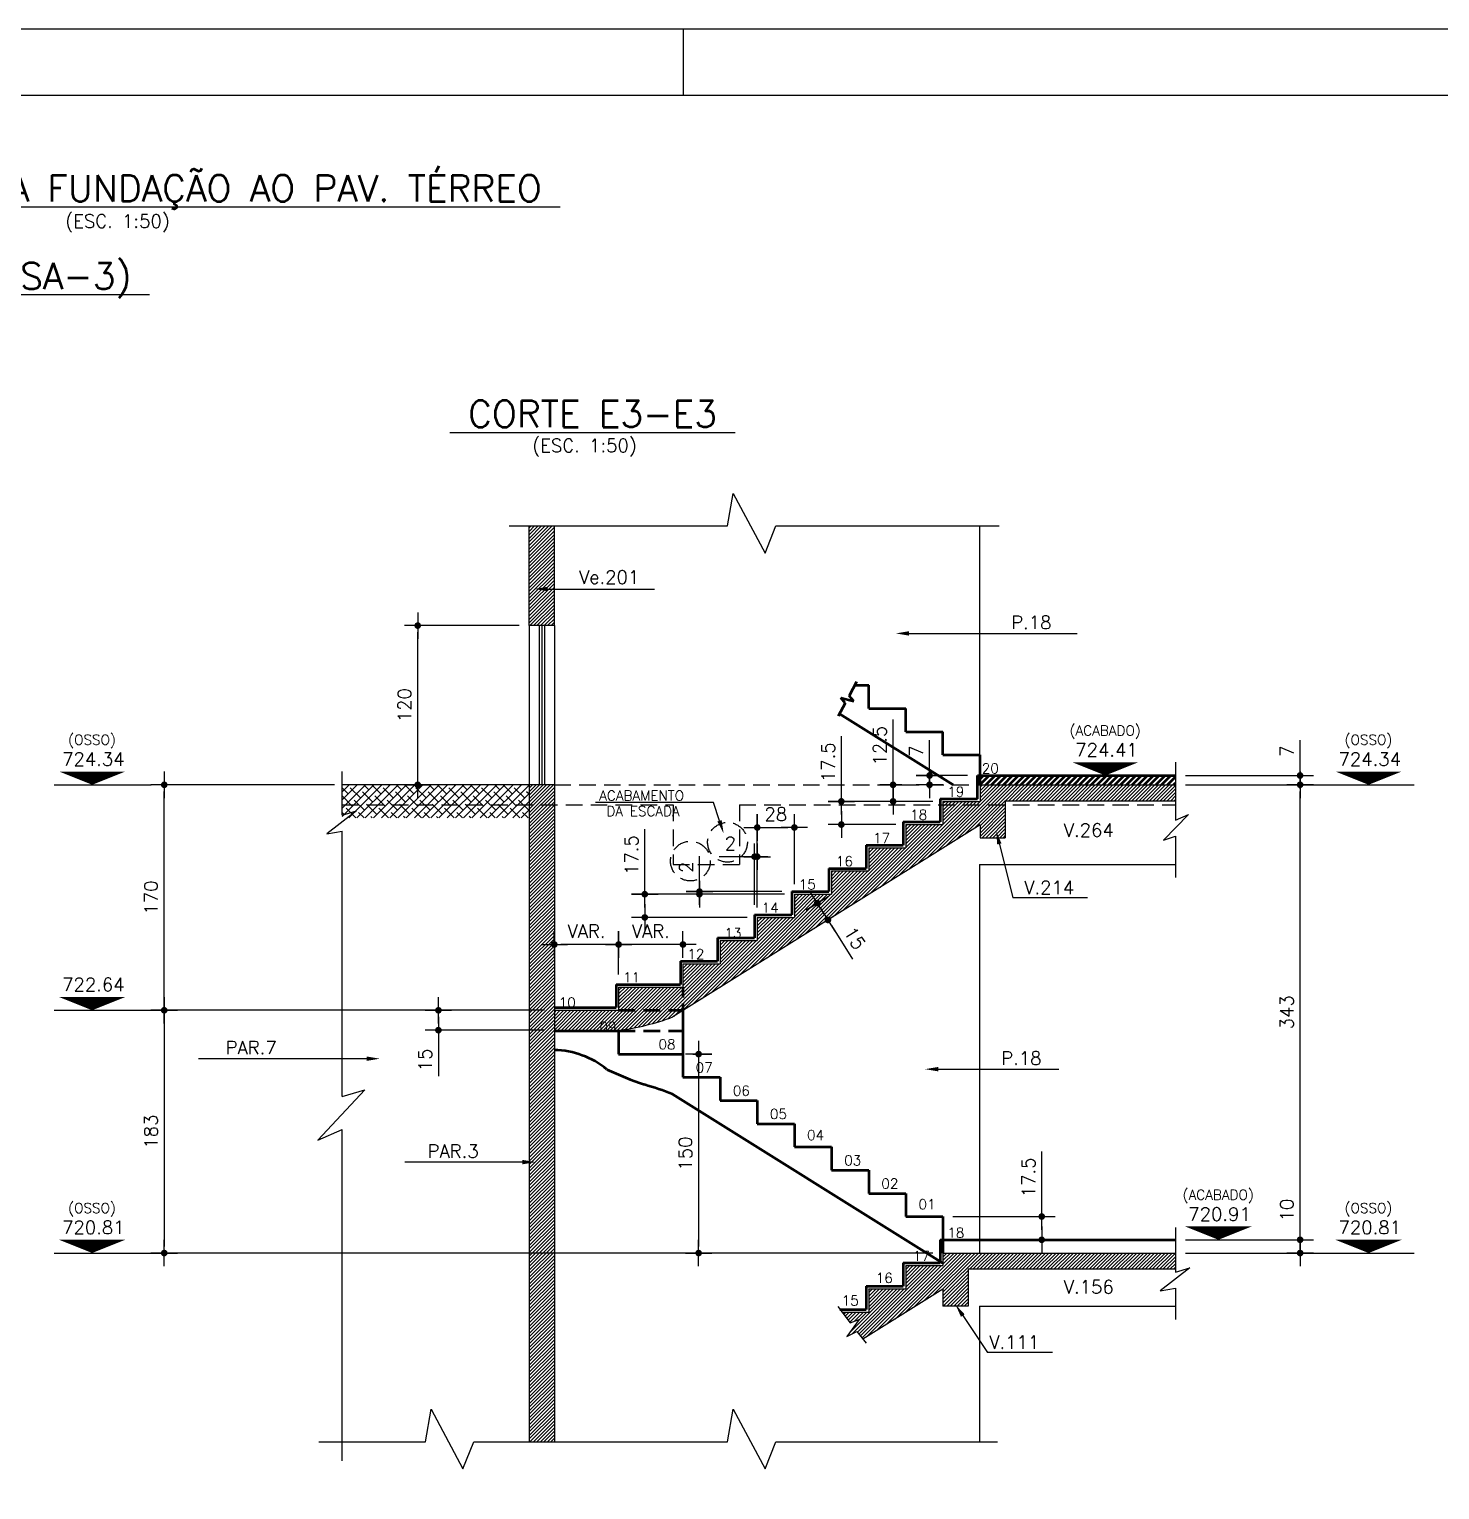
# Model space of a CAD drawing. Header units: inches. Extents: x 0 to 5940, y 0 to 4205.
# Drawn here: x 822 to 1885, y 3104 to 4205 of the extents above; entities that cross this region are included whole.
import ezdxf
from ezdxf.enums import TextEntityAlignment as Align

# ---------------------------------------------------------------- set-up
doc = ezdxf.new("R2010")
doc.units = ezdxf.units.IN
doc.header["$LTSCALE"] = 50
doc.header["$MEASUREMENT"] = 0
doc.linetypes.add('HIDDEN', pattern=[0.375, 0.25, -0.125])
for name, color, linetype in [('CORTES', 2, 'Continuous'), ('COTA', 6, 'Continuous'), ('FOLHA', 7, 'Continuous'), ('NIVEL', 3, 'Continuous'), ('TEXTO', 3, 'Continuous')]:
    doc.layers.add(name, color=color, linetype=linetype)
doc.styles.add('ROMANS', font='romans.shx')
doc.dimstyles.new('COTA_50', dxfattribs={"dimscale": 5, "dimtxt": 2, "dimasz": 1, "dimexe": 2, "dimexo": 1.5, "dimgap": 1, "dimtad": 1, "dimzin": 12, "dimdsep": 46, "dimtxsty": 'ROMANS', "dimblk1": 'COTA', "dimblk2": 'COTA', "dimsah": 1, "dimcen": -4, "dimdle": 1.5, "dimclrd": 6, "dimclre": 6, "dimclrt": 3, "dimadec": 0, "dimazin": 0, "dimtfac": 1, "dimtofl": 0, "dimtmove": 0, "dimatfit": 3, "dimldrblk": 'COTA', "dimfxl": 1, "dimtolj": 1, "dimtzin": 12, "dimarcsym": 0})

# ---------------------------------------------------------------- blocks, each defined once
blk = doc.blocks.new('COTA')
at = {"layer": 'COTA'}
for p, q in [((2, 0), (-2, 0)), ((0, -2), (0, 2))]:
    blk.add_line(p, q, dxfattribs=at)
at = {"layer": 'COTA', "const_width": 0.5}
blk.add_lwpolyline([(-0.25, 0, 1), (0.25, 0, 1)], format="xyb", close=True, dxfattribs=at)
blk = doc.blocks.new('*D70')
at = {"layer": 'COTA', "color": 6, "lineweight": -2, "transparency": 16777216}
for p, q in [((1780, 3647.4), (1780, 3669.1)), ((1693.5, 3642.4), (1790, 3642.4)), ((1693.5, 3635.4), (1790, 3635.4)), ((1780, 3630.4), (1780, 3625.4))]:
    blk.add_line(p, q, dxfattribs=at)
at = {"layer": 'Defpoints', "color": 0, "transparency": 16777216}
for p in [(1686, 3642.4), (1686, 3635.4), (1780, 3642.4)]:
    blk.add_point(p, dxfattribs=at)
at = {"layer": 'COTA', "color": 6, "lineweight": -2, "transparency": 16777216, "xscale": 5, "yscale": 5, "zscale": 5}
for p, rotation in [((1780, 3642.4), 270), ((1780, 3635.4), 90)]:
    blk.add_blockref('COTA', p, dxfattribs=dict(at, rotation=rotation))
at = {"layer": 'COTA', "color": 3, "transparency": 16777216, "insert": (1770, 3660.7), "char_height": 10, "attachment_point": 5, "rotation": 90, "style": 'ROMANS'}
blk.add_mtext('\\A1;7', dxfattribs=at)
blk = doc.blocks.new('*D71')
at = {"layer": 'COTA', "color": 6, "lineweight": -2, "transparency": 16777216}
for p, q in [((1266.2, 3492.4), (1266.2, 3525)), ((1314.7, 3509.9), (1314.7, 3525)), ((1309.7, 3515), (1271.2, 3515))]:
    blk.add_line(p, q, dxfattribs=at)
at = {"layer": 'Defpoints', "color": 0, "transparency": 16777216}
for p in [(1266.2, 3515), (1314.7, 3502.4), (1266.2, 3484.9)]:
    blk.add_point(p, dxfattribs=at)
at = {"layer": 'COTA', "color": 6, "lineweight": -2, "transparency": 16777216, "xscale": 5, "yscale": 5, "zscale": 5, "rotation": 180}
blk.add_blockref('COTA', (1266.2, 3515), dxfattribs=at)
at = {"layer": 'COTA', "color": 6, "lineweight": -2, "transparency": 16777216, "xscale": 5, "yscale": 5, "zscale": 5}
blk.add_blockref('COTA', (1314.7, 3515), dxfattribs=at)
at = {"layer": 'COTA', "color": 3, "transparency": 16777216, "insert": (1290.5, 3525), "char_height": 10, "attachment_point": 5, "style": 'ROMANS'}
blk.add_mtext('\\A1;VAR.', dxfattribs=at)
blk = doc.blocks.new('*D74')
at = {"layer": 'COTA', "color": 6, "lineweight": -2, "transparency": 16777216}
for p, q in [((1370.7, 3542.9), (1370.7, 3613.2)), ((1398.7, 3560.4), (1398.7, 3613.2)), ((1375.7, 3603.2), (1393.7, 3603.2))]:
    blk.add_line(p, q, dxfattribs=at)
at = {"layer": 'Defpoints', "color": 0, "transparency": 16777216}
for p in [(1398.7, 3603.2), (1398.7, 3552.9), (1370.7, 3535.4)]:
    blk.add_point(p, dxfattribs=at)
at = {"layer": 'COTA', "color": 6, "lineweight": -2, "transparency": 16777216, "xscale": 5, "yscale": 5, "zscale": 5, "rotation": 180}
blk.add_blockref('COTA', (1370.7, 3603.2), dxfattribs=at)
at = {"layer": 'COTA', "color": 6, "lineweight": -2, "transparency": 16777216, "xscale": 5, "yscale": 5, "zscale": 5}
blk.add_blockref('COTA', (1398.7, 3603.2), dxfattribs=at)
at = {"layer": 'COTA', "color": 3, "transparency": 16777216, "insert": (1384.7, 3613.2), "char_height": 10, "attachment_point": 5, "style": 'ROMANS'}
blk.add_mtext('\\A1;28', dxfattribs=at)
blk = doc.blocks.new('*D75')
at = {"layer": 'COTA', "color": 6, "lineweight": -2, "transparency": 16777216}
for p, q in [((1285.9, 3557.9), (1285.9, 3602)), ((1391.2, 3552.9), (1275.9, 3552.9)), ((1363.2, 3535.4), (1275.9, 3535.4)), ((1285.9, 3530.4), (1285.9, 3525.4))]:
    blk.add_line(p, q, dxfattribs=at)
at = {"layer": 'Defpoints', "color": 0, "transparency": 16777216}
for p in [(1285.9, 3552.9), (1398.7, 3552.9), (1370.7, 3535.4)]:
    blk.add_point(p, dxfattribs=at)
at = {"layer": 'COTA', "color": 6, "lineweight": -2, "transparency": 16777216, "xscale": 5, "yscale": 5, "zscale": 5}
for p, rotation in [((1285.9, 3552.9), 270), ((1285.9, 3535.4), 90)]:
    blk.add_blockref('COTA', p, dxfattribs=dict(at, rotation=rotation))
at = {"layer": 'COTA', "color": 3, "transparency": 16777216, "insert": (1275.9, 3582.4), "char_height": 10, "attachment_point": 5, "rotation": 90, "style": 'ROMANS'}
blk.add_mtext('\\A1;17.5', dxfattribs=at)
blk = doc.blocks.new('*D76')
at = {"layer": 'COTA', "color": 6, "lineweight": -2, "transparency": 16777216}
for p, q in [((1368.7, 3544.9), (1368.7, 3591.2)), ((1363.7, 3581.2), (1342, 3581.2)), ((1375.7, 3581.2), (1380.7, 3581.2)), ((1370.7, 3576.5), (1370.7, 3571.2))]:
    blk.add_line(p, q, dxfattribs=at)
at = {"layer": 'Defpoints', "color": 0, "transparency": 16777216}
for p in [(1368.7, 3581.2), (1370.7, 3584), (1368.7, 3537.4)]:
    blk.add_point(p, dxfattribs=at)
at = {"layer": 'COTA', "color": 6, "lineweight": -2, "transparency": 16777216, "xscale": 5, "yscale": 5, "zscale": 5}
blk.add_blockref('COTA', (1368.7, 3581.2), dxfattribs=at)
at = {"layer": 'COTA', "color": 6, "lineweight": -2, "transparency": 16777216, "xscale": 5, "yscale": 5, "zscale": 5, "rotation": 180}
blk.add_blockref('COTA', (1370.7, 3581.2), dxfattribs=at)
at = {"layer": 'COTA', "color": 3, "transparency": 16777216, "insert": (1350.4, 3591.2), "char_height": 10, "attachment_point": 5, "style": 'ROMANS'}
blk.add_mtext('\\A1;2', dxfattribs=at)
blk = doc.blocks.new('*D77')
at = {"layer": 'COTA', "color": 6, "lineweight": -2, "transparency": 16777216}
for p, q in [((1327.1, 3559.9), (1327.1, 3581.6)), ((1389.2, 3554.9), (1317.1, 3554.9)), ((1391.2, 3552.9), (1317.1, 3552.9)), ((1327.1, 3547.9), (1327.1, 3542.9))]:
    blk.add_line(p, q, dxfattribs=at)
at = {"layer": 'Defpoints', "color": 0, "transparency": 16777216}
for p in [(1327.1, 3554.9), (1396.7, 3554.9), (1398.7, 3552.9)]:
    blk.add_point(p, dxfattribs=at)
at = {"layer": 'COTA', "color": 6, "lineweight": -2, "transparency": 16777216, "xscale": 5, "yscale": 5, "zscale": 5}
for p, rotation in [((1327.1, 3554.9), 270), ((1327.1, 3552.9), 90)]:
    blk.add_blockref('COTA', p, dxfattribs=dict(at, rotation=rotation))
at = {"layer": 'COTA', "color": 3, "transparency": 16777216, "insert": (1317.1, 3573.2), "char_height": 10, "attachment_point": 5, "rotation": 90, "style": 'ROMANS'}
blk.add_mtext('\\A1;2', dxfattribs=at)
blk = doc.blocks.new('*D78')
at = {"layer": 'COTA', "color": 6, "lineweight": -2, "transparency": 16777216}
for p, q in [((1217.7, 3517), (1217.7, 3525)), ((1266.2, 3517), (1266.2, 3525)), ((1261.2, 3515), (1222.7, 3515))]:
    blk.add_line(p, q, dxfattribs=at)
at = {"layer": 'Defpoints', "color": 0, "transparency": 16777216}
for p in [(1217.7, 3515), (1217.7, 3509.5), (1266.2, 3509.5)]:
    blk.add_point(p, dxfattribs=at)
at = {"layer": 'COTA', "color": 6, "lineweight": -2, "transparency": 16777216, "xscale": 5, "yscale": 5, "zscale": 5, "rotation": 180}
blk.add_blockref('COTA', (1217.7, 3515), dxfattribs=at)
at = {"layer": 'COTA', "color": 6, "lineweight": -2, "transparency": 16777216, "xscale": 5, "yscale": 5, "zscale": 5}
blk.add_blockref('COTA', (1266.2, 3515), dxfattribs=at)
at = {"layer": 'COTA', "color": 3, "transparency": 16777216, "insert": (1242, 3525), "char_height": 10, "attachment_point": 5, "style": 'ROMANS'}
blk.add_mtext('\\A1;VAR.', dxfattribs=at)
blk = doc.blocks.new('*D79')
at = {"layer": 'COTA', "color": 6, "lineweight": -2, "transparency": 16777216}
for p, q in [((1473.1, 3640.4), (1473.1, 3684.5)), ((1479.6, 3635.4), (1463.1, 3635.4)), ((1503.2, 3622.9), (1463.1, 3622.9)), ((1473.1, 3617.9), (1473.1, 3612.9))]:
    blk.add_line(p, q, dxfattribs=at)
at = {"layer": 'Defpoints', "color": 0, "transparency": 16777216}
for p in [(1473.1, 3635.4), (1487.1, 3635.4), (1510.7, 3622.9)]:
    blk.add_point(p, dxfattribs=at)
at = {"layer": 'COTA', "color": 6, "lineweight": -2, "transparency": 16777216, "xscale": 5, "yscale": 5, "zscale": 5}
for p, rotation in [((1473.1, 3635.4), 270), ((1473.1, 3622.9), 90)]:
    blk.add_blockref('COTA', p, dxfattribs=dict(at, rotation=rotation))
at = {"layer": 'COTA', "color": 3, "transparency": 16777216, "insert": (1463.1, 3664.9), "char_height": 10, "attachment_point": 5, "rotation": 90, "style": 'ROMANS'}
blk.add_mtext('\\A1;12.5', dxfattribs=at)
blk = doc.blocks.new('*D80')
at = {"layer": 'COTA', "color": 6, "lineweight": -2, "transparency": 16777216}
for p, q in [((1434.1, 3627.9), (1434.1, 3672)), ((1503.2, 3622.9), (1424.1, 3622.9)), ((1475.2, 3605.4), (1424.1, 3605.4)), ((1434.1, 3600.4), (1434.1, 3595.4))]:
    blk.add_line(p, q, dxfattribs=at)
at = {"layer": 'Defpoints', "color": 0, "transparency": 16777216}
for p in [(1434.1, 3622.9), (1510.7, 3622.9), (1482.7, 3605.4)]:
    blk.add_point(p, dxfattribs=at)
at = {"layer": 'COTA', "color": 6, "lineweight": -2, "transparency": 16777216, "xscale": 5, "yscale": 5, "zscale": 5}
for p, rotation in [((1434.1, 3622.9), 270), ((1434.1, 3605.4), 90)]:
    blk.add_blockref('COTA', p, dxfattribs=dict(at, rotation=rotation))
at = {"layer": 'COTA', "color": 3, "transparency": 16777216, "insert": (1424.1, 3652.4), "char_height": 10, "attachment_point": 5, "rotation": 90, "style": 'ROMANS'}
blk.add_mtext('\\A1;17.5', dxfattribs=at)
blk = doc.blocks.new('*D81')
at = {"layer": 'COTA', "color": 6, "lineweight": -2, "transparency": 16777216}
for p, q in [((1500.6, 3647.4), (1500.6, 3669.1)), ((1529.2, 3642.4), (1490.6, 3642.4)), ((1499.6, 3635.4), (1490.6, 3635.4)), ((1500.6, 3630.4), (1500.6, 3625.4))]:
    blk.add_line(p, q, dxfattribs=at)
at = {"layer": 'Defpoints', "color": 0, "transparency": 16777216}
for p in [(1500.6, 3642.4), (1507.1, 3635.4), (1536.7, 3642.4)]:
    blk.add_point(p, dxfattribs=at)
at = {"layer": 'COTA', "color": 6, "lineweight": -2, "transparency": 16777216, "xscale": 5, "yscale": 5, "zscale": 5}
for p, rotation in [((1500.6, 3642.4), 270), ((1500.6, 3635.4), 90)]:
    blk.add_blockref('COTA', p, dxfattribs=dict(at, rotation=rotation))
at = {"layer": 'COTA', "color": 3, "transparency": 16777216, "insert": (1490.6, 3660.7), "char_height": 10, "attachment_point": 5, "rotation": 90, "style": 'ROMANS'}
blk.add_mtext('\\A1;7', dxfattribs=at)
blk = doc.blocks.new('*D186')
at = {"layer": 'COTA', "color": 6, "lineweight": -2, "transparency": 16777216}
for p, q in [((1772.8, 3635.4), (1790, 3635.4)), ((1780, 3297.4), (1780, 3630.4)), ((1693.5, 3292.4), (1790, 3292.4))]:
    blk.add_line(p, q, dxfattribs=at)
at = {"layer": 'Defpoints', "color": 0, "transparency": 16777216}
for p in [(1765.3, 3635.4), (1780, 3635.4), (1686, 3292.4)]:
    blk.add_point(p, dxfattribs=at)
at = {"layer": 'COTA', "color": 6, "lineweight": -2, "transparency": 16777216, "xscale": 5, "yscale": 5, "zscale": 5}
for p, rotation in [((1780, 3635.4), 90), ((1780, 3292.4), 270)]:
    blk.add_blockref('COTA', p, dxfattribs=dict(at, rotation=rotation))
at = {"layer": 'COTA', "color": 3, "transparency": 16777216, "insert": (1770, 3463.9), "char_height": 10, "attachment_point": 5, "rotation": 90, "style": 'ROMANS'}
blk.add_mtext('\\A1;343', dxfattribs=at)
blk = doc.blocks.new('*D187')
at = {"layer": 'COTA', "color": 6, "lineweight": -2, "transparency": 16777216}
for p, q in [((1780, 3297.4), (1780, 3327.2)), ((1693.5, 3292.4), (1790, 3292.4)), ((1693.5, 3282.4), (1790, 3282.4)), ((1780, 3277.4), (1780, 3272.4))]:
    blk.add_line(p, q, dxfattribs=at)
at = {"layer": 'Defpoints', "color": 0, "transparency": 16777216}
for p in [(1686, 3292.4), (1780, 3292.4), (1686, 3282.4)]:
    blk.add_point(p, dxfattribs=at)
at = {"layer": 'COTA', "color": 6, "lineweight": -2, "transparency": 16777216, "xscale": 5, "yscale": 5, "zscale": 5}
for p, rotation in [((1780, 3292.4), 270), ((1780, 3282.4), 90)]:
    blk.add_blockref('COTA', p, dxfattribs=dict(at, rotation=rotation))
at = {"layer": 'COTA', "color": 3, "transparency": 16777216, "insert": (1770, 3314.8), "char_height": 10, "attachment_point": 5, "rotation": 90, "style": 'ROMANS'}
blk.add_mtext('\\A1;10', dxfattribs=at)
blk = doc.blocks.new('*D188')
at = {"layer": 'COTA', "color": 6, "lineweight": -2, "transparency": 16777216}
for p, q in [((1420.4, 3548.9), (1407.6, 3540.9)), ((1413.4, 3550.5), (1410.7, 3554.7)), ((1428.3, 3536.2), (1415.5, 3528.2)), ((1426.6, 3529.3), (1442.4, 3504))]:
    blk.add_line(p, q, dxfattribs=at)
at = {"layer": 'Defpoints', "color": 0, "transparency": 16777216}
for p in [(1426.7, 3552.9), (1434.7, 3540.2), (1424, 3533.5)]:
    blk.add_point(p, dxfattribs=at)
at = {"layer": 'COTA', "color": 6, "lineweight": -2, "transparency": 16777216, "xscale": 5, "yscale": 5, "zscale": 5}
for p, rotation in [((1416, 3546.2), 302.0053832080833), ((1424, 3533.5), 122.0053832080833)]:
    blk.add_blockref('COTA', p, dxfattribs=dict(at, rotation=rotation))
at = {"layer": 'COTA', "color": 3, "transparency": 16777216, "insert": (1444.3, 3519.8), "char_height": 10, "attachment_point": 5, "rotation": 302.0054, "style": 'ROMANS'}
blk.add_mtext('\\A1;15', dxfattribs=at)
blk = doc.blocks.new('*D191')
at = {"layer": 'COTA', "color": 6, "lineweight": -2, "transparency": 16777216}
for p, q in [((1210.2, 3465.4), (913.6, 3465.4)), ((923.6, 3460.4), (923.6, 3287.4)), ((1503.2, 3282.4), (913.6, 3282.4))]:
    blk.add_line(p, q, dxfattribs=at)
at = {"layer": 'Defpoints', "color": 0, "transparency": 16777216}
for p in [(1217.7, 3465.4), (923.6, 3282.4), (1510.7, 3282.4)]:
    blk.add_point(p, dxfattribs=at)
at = {"layer": 'COTA', "color": 6, "lineweight": -2, "transparency": 16777216, "xscale": 5, "yscale": 5, "zscale": 5}
for p, rotation in [((923.6, 3465.4), 90), ((923.6, 3282.4), 270)]:
    blk.add_blockref('COTA', p, dxfattribs=dict(at, rotation=rotation))
at = {"layer": 'COTA', "color": 3, "transparency": 16777216, "insert": (913.6, 3373.9), "char_height": 10, "attachment_point": 5, "rotation": 90, "style": 'ROMANS'}
blk.add_mtext('\\A1;183', dxfattribs=at)
blk = doc.blocks.new('*D192')
at = {"layer": 'COTA', "color": 6, "lineweight": -2, "transparency": 16777216}
for p, q in [((1052, 3635.4), (913.6, 3635.4)), ((923.6, 3470.4), (923.6, 3630.4)), ((934.4, 3465.4), (913.6, 3465.4))]:
    blk.add_line(p, q, dxfattribs=at)
at = {"layer": 'Defpoints', "color": 0, "transparency": 16777216}
for p in [(923.6, 3635.4), (1059.5, 3635.4), (941.9, 3465.4)]:
    blk.add_point(p, dxfattribs=at)
at = {"layer": 'COTA', "color": 6, "lineweight": -2, "transparency": 16777216, "xscale": 5, "yscale": 5, "zscale": 5}
for p, rotation in [((923.6, 3635.4), 90), ((923.6, 3465.4), 270)]:
    blk.add_blockref('COTA', p, dxfattribs=dict(at, rotation=rotation))
at = {"layer": 'COTA', "color": 3, "transparency": 16777216, "insert": (913.6, 3550.4), "char_height": 10, "attachment_point": 5, "rotation": 90, "style": 'ROMANS'}
blk.add_mtext('\\A1;170', dxfattribs=at)
blk = doc.blocks.new('*D193')
at = {"layer": 'COTA', "color": 6, "lineweight": -2, "transparency": 16777216}
for p, q in [((1130.3, 3470.4), (1130.3, 3475.4)), ((1210.2, 3465.4), (1120.3, 3465.4)), ((1210.2, 3450.4), (1120.3, 3450.4)), ((1130.3, 3445.4), (1130.3, 3415.7))]:
    blk.add_line(p, q, dxfattribs=at)
at = {"layer": 'Defpoints', "color": 0, "transparency": 16777216}
for p in [(1217.7, 3465.4), (1130.3, 3450.4), (1217.7, 3450.4)]:
    blk.add_point(p, dxfattribs=at)
at = {"layer": 'COTA', "color": 6, "lineweight": -2, "transparency": 16777216, "xscale": 5, "yscale": 5, "zscale": 5}
for p, rotation in [((1130.3, 3465.4), 270), ((1130.3, 3450.4), 90)]:
    blk.add_blockref('COTA', p, dxfattribs=dict(at, rotation=rotation))
at = {"layer": 'COTA', "color": 3, "transparency": 16777216, "insert": (1120.3, 3428), "char_height": 10, "attachment_point": 5, "rotation": 90, "style": 'ROMANS'}
blk.add_mtext('\\A1;15', dxfattribs=at)
blk = doc.blocks.new('*D194')
at = {"layer": 'COTA', "color": 6, "lineweight": -2, "transparency": 16777216}
for p, q in [((1585.2, 3314.9), (1585.2, 3359)), ((1518.2, 3309.9), (1595.2, 3309.9)), ((1575, 3292.4), (1595.2, 3292.4)), ((1585.2, 3287.4), (1585.2, 3282.4))]:
    blk.add_line(p, q, dxfattribs=at)
at = {"layer": 'Defpoints', "color": 0, "transparency": 16777216}
for p in [(1510.7, 3309.9), (1585.2, 3309.9), (1567.5, 3292.4)]:
    blk.add_point(p, dxfattribs=at)
at = {"layer": 'COTA', "color": 6, "lineweight": -2, "transparency": 16777216, "xscale": 5, "yscale": 5, "zscale": 5}
for p, rotation in [((1585.2, 3309.9), 270), ((1585.2, 3292.4), 90)]:
    blk.add_blockref('COTA', p, dxfattribs=dict(at, rotation=rotation))
at = {"layer": 'COTA', "color": 3, "transparency": 16777216, "insert": (1575.2, 3339.4), "char_height": 10, "attachment_point": 5, "rotation": 90, "style": 'ROMANS'}
blk.add_mtext('\\A1;17.5', dxfattribs=at)
blk = doc.blocks.new('*D198')
at = {"layer": 'COTA', "color": 6, "lineweight": -2, "transparency": 16777216}
for p, q in [((1322.2, 3432.4), (1336.5, 3432.4)), ((1326.5, 3427.4), (1326.5, 3287.4)), ((1322.2, 3282.4), (1336.5, 3282.4))]:
    blk.add_line(p, q, dxfattribs=at)
at = {"layer": 'Defpoints', "color": 0, "transparency": 16777216}
for p in [(1314.7, 3432.4), (1314.7, 3282.4), (1326.5, 3282.4)]:
    blk.add_point(p, dxfattribs=at)
at = {"layer": 'COTA', "color": 6, "lineweight": -2, "transparency": 16777216, "xscale": 5, "yscale": 5, "zscale": 5}
for p, rotation in [((1326.5, 3432.4), 90), ((1326.5, 3282.4), 270)]:
    blk.add_blockref('COTA', p, dxfattribs=dict(at, rotation=rotation))
at = {"layer": 'COTA', "color": 3, "transparency": 16777216, "insert": (1316.5, 3357.4), "char_height": 10, "attachment_point": 5, "rotation": 90, "style": 'ROMANS'}
blk.add_mtext('\\A1;150', dxfattribs=at)
blk = doc.blocks.new('*D258')
at = {"layer": 'COTA', "color": 6, "lineweight": -2, "transparency": 16777216}
for p, q in [((1191.2, 3755.4), (1104.7, 3755.4)), ((1114.7, 3640.4), (1114.7, 3750.4)), ((1138.8, 3635.4), (1104.7, 3635.4))]:
    blk.add_line(p, q, dxfattribs=at)
at = {"layer": 'Defpoints', "color": 0, "transparency": 16777216}
for p in [(1114.7, 3755.4), (1198.7, 3755.4), (1146.3, 3635.4)]:
    blk.add_point(p, dxfattribs=at)
at = {"layer": 'COTA', "color": 6, "lineweight": -2, "transparency": 16777216, "xscale": 5, "yscale": 5, "zscale": 5}
for p, rotation in [((1114.7, 3755.4), 90), ((1114.7, 3635.4), 270)]:
    blk.add_blockref('COTA', p, dxfattribs=dict(at, rotation=rotation))
at = {"layer": 'COTA', "color": 3, "transparency": 16777216, "insert": (1104.7, 3695.4), "char_height": 10, "attachment_point": 5, "rotation": 90, "style": 'ROMANS'}
blk.add_mtext('\\A1;120', dxfattribs=at)

msp = doc.modelspace()

# ---------------------------------------------------------------- hatches: boundary and pattern name
at = {"layer": 'CORTES'}
h = msp.add_hatch(dxfattribs=at)
h.set_pattern_fill('ANSI31', color=252, scale=15)
h.set_pattern_definition([(45, (0, 957.1554), (-1.3258252, 1.3258252), [])])
h.paths.add_polyline_path([(1217.713, 3830.527), (1198.713, 3830.527), (1198.713, 3755.413), (1217.713, 3755.413)])
h = msp.add_hatch(dxfattribs=at)
h.set_pattern_fill('ANSI38', color=253, scale=35)
h.set_pattern_definition([(45, (-7039.863, 15659.527), (-3.0935922, 3.0935922), []), (135, (-7039.863, 15659.527), (-9.2807765, 3.0935922), [10.9375, -6.5625])])
h.paths.add_polyline_path([(1198.713, 3635.413), (1057.65, 3635.413), (1057.65, 3610.413), (1198.713, 3610.413)])
h = msp.add_hatch(dxfattribs=at)
h.set_pattern_fill('ANSI31', color=252, scale=15)
h.set_pattern_definition([(45, (-5e-13, 957.1554), (-1.3258252, 1.3258252), [])])
h.paths.add_polyline_path([(1217.713, 3635.413), (1198.713, 3635.413), (1198.713, 3620.413), (1217.713, 3620.413)])
h.paths.add_polyline_path([(1217.713, 3620.413), (1198.713, 3620.413), (1198.713, 3140.18), (1217.713, 3140.18)])
h = msp.add_hatch(dxfattribs=at)
h.set_pattern_fill('ANSI31', color=252, scale=15)
h.paths.add_polyline_path([(1314.713, 3465.224), (1314.713, 3465.413), (1266.213, 3465.413), (1217.713, 3465.413), (1217.713, 3450.413), (1266.213, 3450.413, 0.06279), (1307.144, 3460.494)])
h.paths.add_polyline_path([(1538.713, 3605.224), (1538.713, 3595.413), (1557.713, 3595.413), (1557.713, 3620.413), (1510.713, 3620.413), (1510.713, 3605.413), (1482.713, 3605.413), (1482.713, 3587.913), (1454.713, 3587.913), (1454.713, 3570.413), (1426.713, 3570.413), (1426.713, 3552.913), (1398.713, 3552.913), (1398.713, 3535.413), (1370.713, 3535.413), (1370.713, 3517.913), (1342.713, 3517.913), (1342.713, 3500.413), (1314.713, 3500.413), (1314.713, 3482.913), (1266.213, 3482.913), (1266.213, 3465.413), (1315.015, 3465.413)])
h.paths.add_polyline_path([(1685.975, 3635.413), (1538.713, 3635.413), (1538.713, 3622.913), (1510.713, 3622.913), (1510.713, 3620.413), (1557.713, 3620.413), (1557.713, 3623.413), (1685.975, 3623.413)])
h.paths.add_polyline_path([(1250.963, 3447.372), (1266.499, 3447.372), (1266.499, 3458.622), (1250.963, 3458.622)], flags=9)
at = {"layer": 'CORTES', "linetype": 'Continuous', "lineweight": 50}
h = msp.add_hatch(dxfattribs=at)
h.set_pattern_fill('ANSI31', color=253, scale=25)
h.set_pattern_definition([(45, (-6961.363, 15725.5272), (-2.2097087, 2.2097087), [])])
h.paths.add_polyline_path([(1685.975, 3642.413), (1536.713, 3642.413), (1536.713, 3635.413), (1538.713, 3635.413), (1685.975, 3635.413)])
at = {"layer": 'CORTES'}
h = msp.add_hatch(dxfattribs=at)
h.set_pattern_fill('ANSI31', color=252, scale=15)
h.paths.add_polyline_path([(1685.975, 3282.413), (1510.713, 3282.413), (1510.713, 3272.913), (1482.713, 3272.913), (1482.713, 3255.413), (1454.713, 3255.413), (1454.713, 3237.913), (1434.547, 3237.913), (1440.844, 3229.825), (1447.468, 3232.295), (1438.285, 3219.398), (1445.867, 3223.373), (1450.411, 3217.536), (1510.713, 3255.224), (1510.713, 3242.413), (1529.713, 3242.413), (1529.713, 3270.413), (1685.975, 3270.413)])

# ---------------------------------------------------------------- linework, layer by layer
at = {"layer": 'CORTES', "color": 8}
for p, q in [((1348.274, 3830.527), (1352.637, 3855.027)), ((1352.637, 3855.027), (1376.637, 3810.027)), ((1183.713, 3830.527), (1348.274, 3830.527)), ((1376.637, 3810.027), (1384.722, 3830.527)), ((1384.722, 3830.527), (1553.213, 3830.527)), ((1206.213, 3755.413), (1206.213, 3635.413)), ((1208.213, 3755.413), (1208.213, 3635.413)), ((1210.213, 3755.413), (1210.213, 3635.413)), ((1217.713, 3755.413), (1217.713, 3635.413)), ((1057.65, 3612.56), (1057.65, 3645.413)), ((1685.975, 3652.413), (1685.975, 3608.808)), ((1068.525, 3615.709), (1046.127, 3598.417)), ((1057.65, 3612.56), (1068.525, 3615.709)), ((1695.798, 3613.03), (1677.078, 3593.58)), ((1685.975, 3608.808), (1695.798, 3613.03)), ((1046.127, 3598.417), (1057.65, 3600.374)), ((1057.65, 3400.381), (1057.65, 3600.374)), ((1677.078, 3593.58), (1685.975, 3596.569)), ((1685.975, 3596.569), (1685.975, 3565.413)), ((1074.85, 3405.362), (1039.438, 3367.57)), ((1057.65, 3400.381), (1074.85, 3405.362)), ((1039.438, 3367.57), (1057.65, 3375.481)), ((1057.65, 3125.774), (1057.65, 3375.481)), ((1685.975, 3301.647), (1685.975, 3268.101)), ((1696.85, 3271.25), (1674.451, 3253.958)), ((1685.975, 3268.101), (1696.85, 3271.25)), ((1674.451, 3253.958), (1685.975, 3255.915)), ((1685.975, 3255.915), (1685.975, 3232.413)), ((1431.365, 3242), (1440.844, 3229.825)), ((1447.468, 3232.295), (1438.285, 3219.398)), ((1440.844, 3229.825), (1447.468, 3232.295)), ((1438.285, 3219.398), (1445.867, 3223.373)), ((1445.867, 3223.373), (1452.791, 3214.479)), ((1120.455, 3140.18), (1124.818, 3164.68)), ((1124.818, 3164.68), (1148.818, 3119.68)), ((1348.274, 3140.18), (1352.637, 3164.68)), ((1352.637, 3164.68), (1376.637, 3119.68)), ((1040.063, 3140.18), (1120.455, 3140.18)), ((1148.818, 3119.68), (1156.903, 3140.18)), ((1156.903, 3140.18), (1348.274, 3140.18)), ((1376.637, 3119.68), (1384.722, 3140.18)), ((1384.722, 3140.18), (1551.859, 3140.18))]:
    msp.add_line(p, q, dxfattribs=at)
at = {"layer": 'CORTES', "color": 1}
for p, q in [((1198.713, 3755.413), (1198.713, 3830.527)), ((1217.713, 3755.413), (1217.713, 3830.527)), ((1217.713, 3755.413), (1198.713, 3755.413)), ((1217.713, 3635.413), (1198.713, 3635.413)), ((1198.713, 3635.413), (1198.713, 3140.18)), ((1217.713, 3635.413), (1217.713, 3140.18)), ((1538.713, 3635.413), (1538.713, 3622.913)), ((1538.713, 3635.413), (1685.975, 3635.413)), ((1510.713, 3622.913), (1510.713, 3605.413)), ((1510.713, 3622.913), (1538.713, 3622.913)), ((1557.713, 3623.413), (1557.713, 3595.413)), ((1557.713, 3623.413), (1685.975, 3623.413)), ((1538.713, 3605.224), (1307.144, 3460.494)), ((1482.713, 3605.413), (1482.713, 3587.913)), ((1482.713, 3605.413), (1510.713, 3605.413)), ((1538.713, 3605.224), (1538.713, 3595.413)), ((1538.713, 3595.413), (1557.713, 3595.413)), ((1454.713, 3587.913), (1454.713, 3570.413)), ((1454.713, 3587.913), (1482.713, 3587.913)), ((1426.713, 3570.413), (1426.713, 3552.913)), ((1426.713, 3570.413), (1454.713, 3570.413)), ((1398.713, 3552.913), (1398.713, 3535.413)), ((1398.713, 3552.913), (1426.713, 3552.913)), ((1370.713, 3535.413), (1370.713, 3517.913)), ((1370.713, 3535.413), (1398.713, 3535.413)), ((1342.713, 3517.913), (1342.713, 3500.413)), ((1342.713, 3517.913), (1370.713, 3517.913)), ((1314.713, 3500.413), (1314.713, 3482.913)), ((1314.713, 3500.413), (1342.713, 3500.413)), ((1266.213, 3482.913), (1266.213, 3465.413)), ((1266.213, 3482.913), (1314.713, 3482.913)), ((1217.713, 3465.413), (1266.213, 3465.413)), ((1217.713, 3465.413), (1217.713, 3450.413)), ((1217.713, 3450.413), (1266.213, 3450.413)), ((1510.713, 3282.413), (1685.975, 3282.413)), ((1510.713, 3282.413), (1510.713, 3272.913)), ((1482.713, 3272.913), (1482.713, 3255.413)), ((1482.713, 3272.913), (1510.713, 3272.913)), ((1529.713, 3270.413), (1529.713, 3242.413)), ((1529.713, 3270.413), (1685.975, 3270.413)), ((1510.713, 3255.224), (1450.411, 3217.536)), ((1454.713, 3255.413), (1454.713, 3237.913)), ((1454.713, 3255.413), (1482.713, 3255.413)), ((1510.713, 3255.224), (1510.713, 3242.413)), ((1434.547, 3237.913), (1454.713, 3237.913)), ((1529.713, 3242.413), (1510.713, 3242.413))]:
    msp.add_line(p, q, dxfattribs=at)
at = {"layer": 'CORTES'}
for p, q in [((1538.213, 3830.527), (1538.213, 3635.413)), ((1198.713, 3755.413), (1198.713, 3635.413)), ((1198.713, 3635.413), (1057.65, 3635.413)), ((1538.213, 3575.413), (1685.975, 3575.413)), ((1538.213, 3575.413), (1538.213, 3282.413)), ((1538.213, 3242.413), (1685.975, 3242.413)), ((1538.213, 3242.413), (1538.213, 3140.18))]:
    msp.add_line(p, q, dxfattribs=at)
at = {"layer": 'CORTES', "color": 253, "linetype": 'Continuous', "lineweight": 50}
for p, q in [((1445.637, 3713.027), (1439.961, 3702.486)), ((1437.002, 3696.99), (1433.637, 3701.027)), ((1433.637, 3701.027), (1443.637, 3698.527)), ((1443.637, 3698.527), (1439.961, 3702.486)), ((1444.23, 3710.413), (1454.713, 3710.413)), ((1454.713, 3692.913), (1454.713, 3710.413)), ((1437.002, 3696.99), (1431.637, 3687.027)), ((1518.411, 3635.413), (1432.693, 3688.987)), ((1454.713, 3692.913), (1482.713, 3692.913)), ((1482.713, 3675.413), (1482.713, 3692.913)), ((1482.713, 3675.413), (1510.713, 3675.413)), ((1510.713, 3657.913), (1510.713, 3675.413)), ((1510.713, 3657.913), (1538.713, 3657.913)), ((1538.713, 3635.413), (1538.713, 3657.913)), ((1536.713, 3642.413), (1685.975, 3642.413)), ((1536.713, 3624.913), (1536.713, 3642.413)), ((1508.713, 3624.913), (1536.713, 3624.913)), ((1508.713, 3624.913), (1508.713, 3607.413)), ((1480.713, 3607.413), (1508.713, 3607.413)), ((1480.713, 3607.413), (1480.713, 3589.913)), ((1452.713, 3589.913), (1480.713, 3589.913)), ((1452.713, 3589.913), (1452.713, 3572.413)), ((1424.713, 3572.413), (1452.713, 3572.413)), ((1424.713, 3572.413), (1424.713, 3554.913)), ((1396.713, 3554.913), (1424.713, 3554.913)), ((1396.713, 3554.913), (1396.713, 3537.413)), ((1368.713, 3537.413), (1396.713, 3537.413)), ((1368.713, 3537.413), (1368.713, 3519.913)), ((1340.713, 3519.913), (1368.713, 3519.913)), ((1340.713, 3519.913), (1340.713, 3502.413)), ((1312.713, 3502.413), (1340.713, 3502.413)), ((1312.713, 3502.413), (1312.713, 3484.913)), ((1264.213, 3484.913), (1312.713, 3484.913)), ((1264.213, 3484.913), (1264.213, 3467.413)), ((1217.713, 3467.413), (1264.213, 3467.413)), ((1314.713, 3465.224), (1314.713, 3432.413)), ((1217.713, 3449.913), (1266.213, 3449.913)), ((1266.213, 3449.913), (1266.213, 3432.413)), ((1266.213, 3432.413), (1314.713, 3432.413)), ((1314.713, 3432.413), (1314.713, 3414.913)), ((1314.713, 3414.913), (1342.713, 3414.913)), ((1342.713, 3414.913), (1342.713, 3397.413)), ((1306.763, 3402.193), (1510.713, 3274.724)), ((1342.713, 3397.413), (1370.713, 3397.413)), ((1370.713, 3397.413), (1370.713, 3379.913)), ((1370.713, 3379.913), (1398.713, 3379.913)), ((1398.713, 3379.913), (1398.713, 3362.413)), ((1398.713, 3362.413), (1426.713, 3362.413)), ((1426.713, 3362.413), (1426.713, 3344.913)), ((1426.713, 3344.913), (1454.713, 3344.913)), ((1454.713, 3344.913), (1454.713, 3327.413)), ((1454.713, 3327.413), (1482.713, 3327.413)), ((1482.713, 3327.413), (1482.713, 3309.913)), ((1482.713, 3309.913), (1510.713, 3309.913)), ((1510.713, 3309.913), (1510.713, 3282.413)), ((1508.713, 3292.413), (1685.975, 3292.413)), ((1508.713, 3292.413), (1508.713, 3274.913)), ((1480.713, 3274.913), (1480.713, 3257.413)), ((1480.713, 3274.913), (1508.713, 3274.913)), ((1452.713, 3257.413), (1452.713, 3239.913)), ((1452.713, 3257.413), (1480.713, 3257.413)), ((1432.99, 3239.913), (1452.713, 3239.913))]:
    msp.add_line(p, q, dxfattribs=at)
at = {"layer": 'CORTES', "color": 8, "linetype": 'HIDDEN'}
for p, q in [((1217.713, 3635.413), (1538.713, 3635.413)), ((1057.65, 3620.413), (1307.213, 3620.413)), ((1307.213, 3620.413), (1307.213, 3575.413)), ((1357.213, 3620.413), (1357.213, 3575.413)), ((1357.213, 3620.413), (1685.975, 3620.413)), ((1307.213, 3575.413), (1357.213, 3575.413))]:
    msp.add_line(p, q, dxfattribs=at)
at = {"layer": 'CORTES', "color": 253, "linetype": 'HIDDEN', "lineweight": 50}
for p, q in [((1314.713, 3482.913), (1314.713, 3475.127)), ((1314.713, 3470.527), (1314.713, 3465.224)), ((1266.213, 3465.413), (1314.713, 3465.413)), ((1266.213, 3449.913), (1314.713, 3449.913))]:
    msp.add_line(p, q, dxfattribs=at)
at = {"layer": 'CORTES', "color": 1}
msp.add_arc((1246.702, 3617.777), 168.497, 276.649685, 291.021227, dxfattribs=at)
at = {"layer": 'CORTES', "color": 253, "linetype": 'Continuous', "lineweight": 50}
for centre, radius, start, end in [((1216.295, 3370.475), 64.954, 50.838688, 88.749267), ((1395.364, 3720.604), 330.026, 245.272649, 250.580597), ((1223.089, 3190.037), 228.061, 68.475663, 74.081938)]:
    msp.add_arc(centre, radius, start, end, dxfattribs=at)
at = {"layer": 'COTA'}
for p, q in [((840.637, 3635.413), (913.637, 3635.413)), ((1790.005, 3635.413), (1865.916, 3635.413)), ((840.637, 3465.413), (913.637, 3465.413)), ((840.637, 3282.413), (913.637, 3282.413)), ((1790.005, 3282.413), (1865.916, 3282.413))]:
    msp.add_line(p, q, dxfattribs=at)
at = {"layer": 'FOLHA'}
msp.add_line((1315, 4155), (1315, 4205), dxfattribs=at)
at = {"layer": 'FOLHA', "color": 1}
msp.add_line((5895, 4155), (125, 4155), dxfattribs=at)
at = {"layer": 'FOLHA'}
msp.add_lwpolyline([(0, 4205), (0, 0), (5940, 0), (5940, 4205)], close=True, dxfattribs=at)
at = {"layer": 'NIVEL', "color": 1}
for points in [[(869.265, 3635.413, 0, 50, 0), (869.265, 3645.413, 50, 50, 0)], [(1633.137, 3642.413, 0, 50, 0), (1633.137, 3652.413, 50, 50, 0)], [(1831.626, 3635.413, 0, 50, 0), (1831.626, 3645.413, 50, 50, 0)], [(869.265, 3465.413, 0, 50, 0), (869.265, 3475.413, 50, 50, 0)], [(1718.356, 3292.413, 0, 50, 0), (1718.356, 3302.413, 50, 50, 0)], [(869.265, 3282.413, 0, 50, 0), (869.265, 3292.413, 50, 50, 0)], [(1831.626, 3282.413, 0, 50, 0), (1831.626, 3292.413, 50, 50, 0)]]:
    msp.add_lwpolyline(points, format="xyseb", dxfattribs=at)
at = {"layer": 'TEXTO', "color": 8}
for p, q in [((1212.613, 3782.981), (1293.345, 3782.981)), ((1485.167, 3749.517), (1611.833, 3749.517)), ((1337.76, 3622.103), (1248.683, 3622.103)), ((1342.258, 3608.265), (1337.76, 3622.103)), ((1553.231, 3590.757), (1563.291, 3550.116)), ((1619.619, 3550.116), (1563.291, 3550.116)), ((1076.107, 3428.902), (949.441, 3428.902)), ((1507.167, 3421.017), (1598.137, 3421.017)), ((1193.617, 3350.939), (1105.005, 3350.939)), ((1525.672, 3235.256), (1544.176, 3207.341)), ((1593.313, 3207.341), (1544.176, 3207.341))]:
    msp.add_line(p, q, dxfattribs=at)
at = {"layer": 'TEXTO', "color": 4, "linetype": 'HIDDEN'}
for centre in [(1348.281, 3592.06), (1320.312, 3577.892)]:
    msp.add_circle(centre, 14.989, dxfattribs=at)
at = {"layer": 'TEXTO', "color": 8}
for points in [[(1212.613, 3781.314), (1212.613, 3784.648), (1202.613, 3782.981)], [(1485.167, 3747.851), (1485.167, 3751.184), (1475.167, 3749.517)], [(1340.673, 3607.75), (1343.843, 3608.78), (1345.35, 3598.755)], [(1551.613, 3590.356), (1554.848, 3591.157), (1550.828, 3600.464)], [(1076.107, 3427.236), (1076.107, 3430.569), (1086.107, 3428.902)], [(1507.167, 3419.351), (1507.167, 3422.684), (1497.167, 3421.017)], [(1193.617, 3349.272), (1193.617, 3352.606), (1203.617, 3350.939)], [(1524.282, 3234.335), (1527.061, 3236.177), (1520.146, 3243.591)]]:
    msp.add_solid(points, dxfattribs=at)

# ---------------------------------------------------------------- texts
at = {"layer": 'NIVEL', "color": 4, "style": 'ROMANS'}
for s, p in [('(ACABADO)', (1633.033, 3672.57)), ('(OSSO)', (869.161, 3665.57)), ('(OSSO)', (1831.522, 3665.57)), ('(ACABADO)', (1718.252, 3322.57)), ('(OSSO)', (869.161, 3312.57)), ('(OSSO)', (1831.522, 3312.57))]:
    msp.add_text(s, height=7.5, dxfattribs=at).set_placement(p, align=Align.CENTER)
at = {"layer": 'NIVEL', "color": 3, "style": 'ROMANS'}
for s, p in [('724.41', (1634.025, 3656.766)), ('724.34', (870.153, 3649.766)), ('724.34', (1832.514, 3649.766)), ('722.64', (870.153, 3479.766)), ('720.91', (1719.244, 3306.766)), ('720.81', (870.153, 3296.766)), ('720.81', (1832.514, 3296.766))]:
    msp.add_text(s, height=10, dxfattribs=at).set_placement(p, align=Align.CENTER)
at = {"layer": 'TEXTO', "color": 1, "style": 'ROMANS'}
for s, p in [('%%U PLANTA DA ESCADA DA FUNDAÇÃO AO PAV. TÉRREO ', (503.731, 4075.05)), ('%%U (CASA-3) ', (755.724, 4008.924)), ('%%U CORTE E3-E3 ', (1138.928, 3905.02))]:
    msp.add_text(s, height=20, dxfattribs=at).set_placement(p)
at = {"layer": 'TEXTO', "color": 3, "style": 'ROMANS'}
for s, p in [('(ESC. 1:50)', (848.894, 4055.368)), ('(ESC. 1:50)', (1201.01, 3886.189)), ('V.264', (1601.786, 3596.242)), ('V.214', (1571.965, 3552.916)), ('V.156', (1601.786, 3251.855)), ('V.111', (1545.659, 3210.141))]:
    msp.add_text(s, height=10, dxfattribs=at).set_placement(p)
at = {"layer": 'TEXTO', "style": 'ROMANS'}
for s, p in [('Ve.201', (1236.353, 3786.964)), ('P.18', (1562.104, 3752.845)), ('PAR.7', (969.821, 3432.229)), ('P.18', (1554.604, 3424.345)), ('PAR.3', (1122.124, 3354.266))]:
    msp.add_text(s, height=10, dxfattribs=at).set_placement(p)
at = {"layer": 'TEXTO', "color": 4, "style": 'ROMANS'}
for s, p in [('20', (1540.002, 3644.003)), ('19', (1514.002, 3626.403)), ('ACABAMENTO ', (1251.562, 3623.515)), ('DA ESCADA', (1256.942, 3611.792)), ('18', (1486.002, 3609.003)), ('17', (1458.002, 3591.503)), ('16', (1430.002, 3574.003)), ('15', (1402.002, 3556.503)), ('14', (1374.002, 3539.003)), ('13', (1346.002, 3519.753)), ('12', (1318.002, 3504.003)), ('11', (1269.502, 3486.503)), ('10', (1221.002, 3467.503)), ('09', (1251.767, 3449.247)), ('08', (1296.248, 3436.003)), ('07', (1324.248, 3418.503)), ('06', (1352.248, 3401.003)), ('05', (1380.248, 3383.503)), ('04', (1408.248, 3367.603)), ('03', (1436.248, 3348.503)), ('02', (1464.248, 3331.003)), ('01', (1492.248, 3315.403)), ('18', (1514.002, 3294.003)), ('17', (1488.002, 3276.403)), ('16', (1460.002, 3259.888)), ('15', (1434.375, 3242.873))]:
    msp.add_text(s, height=7.5, dxfattribs=at).set_placement(p)

# ---------------------------------------------------------------- dimensions: what is measured, and where the dimension line sits
at = {"layer": 'COTA'}
for base, p1, p2, picture, middle in [((1114.731, 3755.413), (1146.319, 3635.413), (1198.713, 3755.413), '*D258', (1104.731, 3695.413)), ((1473.137, 3635.413), (1510.713, 3622.913), (1487.137, 3635.413), '*D79', (1463.137, 3664.937)), ((1434.137, 3622.913), (1482.713, 3605.413), (1510.713, 3622.913), '*D80', (1424.137, 3652.437)), ((1500.637, 3642.413), (1507.137, 3635.413), (1536.713, 3642.413), '*D81', (1490.637, 3660.747)), ((1780.005, 3642.413), (1685.975, 3635.413), (1685.975, 3642.413), '*D70', (1770.005, 3660.747)), ((923.637, 3635.413), (941.872, 3465.413), (1059.54, 3635.413), '*D192', (913.637, 3550.413)), ((1780.005, 3635.413), (1685.975, 3292.413), (1765.26, 3635.413), '*D186', (1770.005, 3463.913)), ((1285.886, 3552.913), (1370.713, 3535.413), (1398.713, 3552.913), '*D75', (1275.886, 3582.437)), ((1327.126, 3554.913), (1398.713, 3552.913), (1396.713, 3554.913), '*D77', (1317.126, 3573.247)), ((923.637, 3282.413), (1217.713, 3465.413), (1510.713, 3282.413), '*D191', (913.637, 3373.913)), ((1130.303, 3450.413), (1217.713, 3465.413), (1217.713, 3450.413), '*D193', (1120.303, 3428.032)), ((1326.541, 3282.413), (1314.713, 3432.413), (1314.713, 3282.413), '*D198', (1316.541, 3357.413)), ((1585.171, 3309.913), (1567.525, 3292.413), (1510.713, 3309.913), '*D194', (1575.171, 3339.437)), ((1780.005, 3292.413), (1685.975, 3282.413), (1685.975, 3292.413), '*D187', (1770.005, 3314.794))]:
    dim = msp.add_linear_dim(base=base, p1=p1, p2=p2, angle=90, dimstyle='COTA_50', dxfattribs=at)
    dim.commit()
    dim.dimension.update_dxf_attribs({"geometry": picture, "text_midpoint": middle})
dim = msp.add_linear_dim(base=(1398.713, 3603.228), p1=(1370.713, 3535.413), p2=(1398.713, 3552.913), dimstyle='COTA_50', dxfattribs=at)
dim.commit()
dim.dimension.update_dxf_attribs({"geometry": '*D74', "text_midpoint": (1384.713, 3613.228)})
dim = msp.add_linear_dim(base=(1368.713, 3581.217), p1=(1370.713, 3584.003), p2=(1368.713, 3537.413), dimstyle='COTA_50', dxfattribs=at)
dim.commit()
dim.dimension.update_dxf_attribs({"geometry": '*D76', "text_midpoint": (1350.38, 3581.217), "dimtype": 160})
dim = msp.add_aligned_dim(p1=(1426.713, 3552.913), p2=(1434.663, 3540.193), distance=-12.593, dimstyle='COTA_50', dxfattribs=at)
dim.commit()
dim.dimension.update_dxf_attribs({"geometry": '*D188', "text_midpoint": (1444.327, 3519.84)})
dim = msp.add_linear_dim(base=(1217.713, 3515.027), p1=(1266.213, 3509.527), p2=(1217.713, 3509.527), text='VAR.', dimstyle='COTA_50', dxfattribs=at)
dim.commit()
dim.dimension.update_dxf_attribs({"geometry": '*D78', "text_midpoint": (1241.963, 3525.027)})
dim = msp.add_linear_dim(base=(1266.213, 3515.027), p1=(1314.713, 3502.413), p2=(1266.213, 3484.913), text='VAR.', dimstyle='COTA_50', dxfattribs=at)
dim.commit()
dim.dimension.update_dxf_attribs({"geometry": '*D71', "text_midpoint": (1290.463, 3515.027), "dimtype": 160})

doc.saveas('drawing.dxf')
